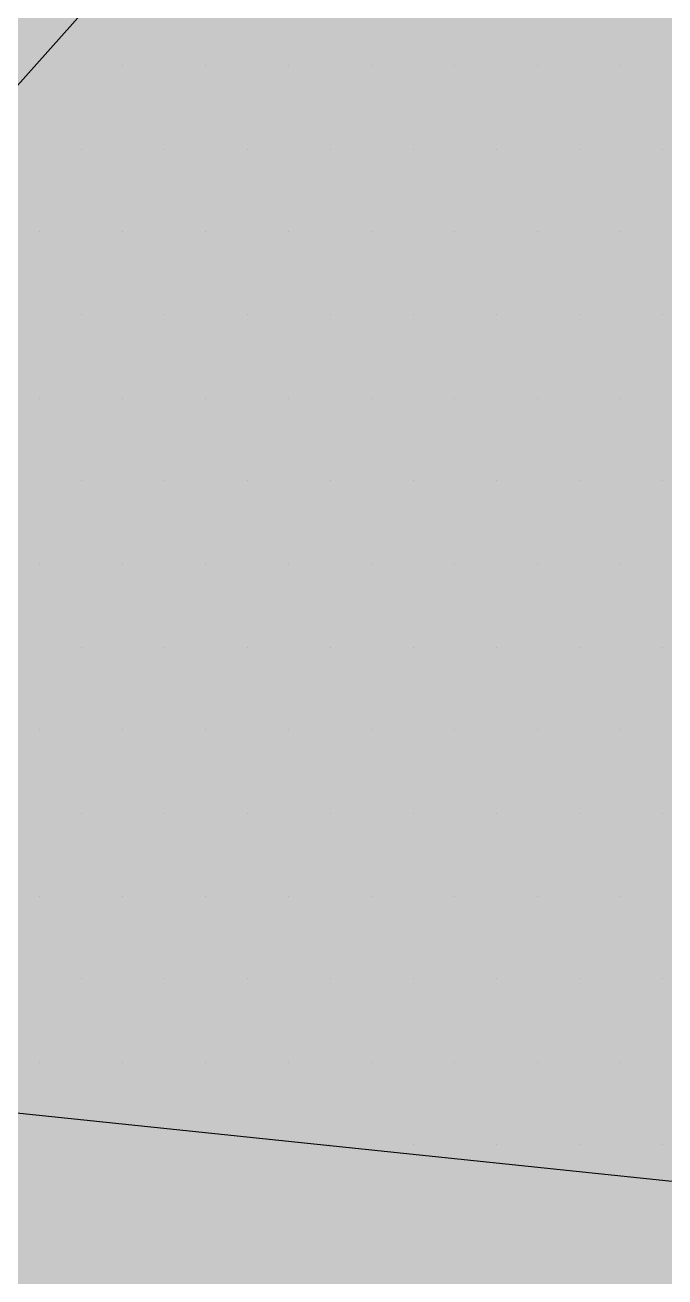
# Paper-space layout 'Layout1' of a CAD drawing. Extents: x -43 to 2298, y -18 to 768.
# Drawn here: x 135.258 to 135.683, y 268.048 to 268.878 of the extents above; entities that cross this region are included whole.
import ezdxf

# ---------------------------------------------------------------- set-up
doc = ezdxf.new("R2010")
doc.units = 0
doc.header["$LTSCALE"] = 2
doc.linetypes.add('CACHEX2', pattern=[0.75, 0.5, -0.25])
doc.layers.add('CARTOUCHE', color=7, linetype='Continuous')
doc.layers.add('LOGO', color=7, linetype='Continuous')

# ---------------------------------------------------------------- blocks, each defined once
blk = doc.blocks.new('A$C715108E3')
at = {"layer": 'LOGO', "color": 131}
for p, q in [((-17.8685, -1.9557), (-17.8685, -1.9557)), ((-17.8639, -1.9557), (-17.8639, -1.9557)), ((-17.7718, -1.9557), (-17.7718, -1.9557)), ((-17.6798, -1.9557), (-17.6798, -1.9557)), ((-17.588, -1.9557), (-17.588, -1.9557)), ((-17.4965, -1.9557), (-17.4965, -1.9557)), ((-17.4049, -1.9557), (-17.4049, -1.9557)), ((-17.3129, -1.9557), (-17.3129, -1.9557)), ((-17.2214, -1.9557), (-17.2214, -1.9557)), ((-17.8176, -2.0481), (-17.8176, -2.0481)), ((-17.7263, -2.0481), (-17.7263, -2.0481)), ((-17.6343, -2.0481), (-17.6343, -2.0481)), ((-17.5426, -2.0481), (-17.5426, -2.0481)), ((-17.4506, -2.0481), (-17.4506, -2.0481)), ((-17.359, -2.0481), (-17.359, -2.0481)), ((-17.2673, -2.0481), (-17.2673, -2.0481)), ((-17.1753, -2.0481), (-17.1753, -2.0481)), ((-17.8639, -2.1393), (-17.8639, -2.1393)), ((-17.7718, -2.1393), (-17.7718, -2.1393)), ((-17.6798, -2.1393), (-17.6798, -2.1393)), ((-17.588, -2.1393), (-17.588, -2.1393)), ((-17.4965, -2.1393), (-17.4965, -2.1393)), ((-17.4049, -2.1393), (-17.4049, -2.1393)), ((-17.3129, -2.1393), (-17.3129, -2.1393)), ((-17.2214, -2.1393), (-17.2214, -2.1393)), ((-17.8176, -2.231), (-17.8176, -2.231)), ((-17.7263, -2.231), (-17.7263, -2.231)), ((-17.6343, -2.231), (-17.6343, -2.231)), ((-17.5426, -2.231), (-17.5426, -2.231)), ((-17.4506, -2.231), (-17.4506, -2.231)), ((-17.359, -2.231), (-17.359, -2.231)), ((-17.2673, -2.231), (-17.2673, -2.231)), ((-17.1753, -2.231), (-17.1753, -2.231)), ((-17.8639, -2.3232), (-17.8639, -2.3232)), ((-17.7718, -2.3232), (-17.7718, -2.3232)), ((-17.6798, -2.3232), (-17.6798, -2.3232)), ((-17.588, -2.3232), (-17.588, -2.3232)), ((-17.4965, -2.3232), (-17.4965, -2.3232)), ((-17.4049, -2.3232), (-17.4049, -2.3232)), ((-17.3129, -2.3232), (-17.3129, -2.3232)), ((-17.2214, -2.3232), (-17.2214, -2.3232)), ((-17.8176, -2.4146), (-17.8176, -2.4146)), ((-17.7263, -2.4146), (-17.7263, -2.4146)), ((-17.6343, -2.4146), (-17.6343, -2.4146)), ((-17.5426, -2.4146), (-17.5426, -2.4146)), ((-17.4506, -2.4146), (-17.4506, -2.4146)), ((-17.359, -2.4146), (-17.359, -2.4146)), ((-17.2673, -2.4146), (-17.2673, -2.4146)), ((-17.1753, -2.4146), (-17.1753, -2.4146)), ((-17.8639, -2.507), (-17.8639, -2.507)), ((-17.7718, -2.507), (-17.7718, -2.507)), ((-17.6798, -2.507), (-17.6798, -2.507)), ((-17.588, -2.507), (-17.588, -2.507)), ((-17.4965, -2.507), (-17.4965, -2.507)), ((-17.4049, -2.507), (-17.4049, -2.507)), ((-17.3129, -2.507), (-17.3129, -2.507)), ((-17.2214, -2.507), (-17.2214, -2.507)), ((-17.8176, -2.5983), (-17.8176, -2.5983)), ((-17.7263, -2.5983), (-17.7263, -2.5983)), ((-17.6343, -2.5983), (-17.6343, -2.5983)), ((-17.5426, -2.5983), (-17.5426, -2.5983)), ((-17.4506, -2.5983), (-17.4506, -2.5983)), ((-17.359, -2.5983), (-17.359, -2.5983)), ((-17.2673, -2.5983), (-17.2673, -2.5983)), ((-17.1753, -2.5983), (-17.1753, -2.5983)), ((-17.8639, -2.6898), (-17.8639, -2.6898)), ((-17.7718, -2.6898), (-17.7718, -2.6898)), ((-17.6798, -2.6898), (-17.6798, -2.6898)), ((-17.588, -2.6898), (-17.588, -2.6898)), ((-17.4965, -2.6898), (-17.4965, -2.6898)), ((-17.4049, -2.6898), (-17.4049, -2.6898)), ((-17.3129, -2.6898), (-17.3129, -2.6898)), ((-17.2214, -2.6898), (-17.2214, -2.6898)), ((-17.8176, -2.782), (-17.8176, -2.782)), ((-17.7263, -2.782), (-17.7263, -2.782)), ((-17.6343, -2.782), (-17.6343, -2.782)), ((-17.5426, -2.782), (-17.5426, -2.782)), ((-17.4506, -2.782), (-17.4506, -2.782)), ((-17.359, -2.782), (-17.359, -2.782)), ((-17.2673, -2.782), (-17.2673, -2.782)), ((-17.1753, -2.782), (-17.1753, -2.782)), ((-17.8639, -2.8736), (-17.8639, -2.8736)), ((-17.7718, -2.8736), (-17.7718, -2.8736)), ((-17.6798, -2.8736), (-17.6798, -2.8736)), ((-17.588, -2.8736), (-17.588, -2.8736)), ((-17.4965, -2.8736), (-17.4965, -2.8736)), ((-17.4049, -2.8736), (-17.4049, -2.8736)), ((-17.3129, -2.8736), (-17.3129, -2.8736)), ((-17.2214, -2.8736), (-17.2214, -2.8736)), ((-17.8176, -2.9649), (-17.8176, -2.9649)), ((-17.7263, -2.9649), (-17.7263, -2.9649)), ((-17.6343, -2.9649), (-17.6343, -2.9649)), ((-17.5426, -2.9649), (-17.5426, -2.9649)), ((-17.4506, -2.9649), (-17.4506, -2.9649)), ((-17.359, -2.9649), (-17.359, -2.9649)), ((-17.2673, -2.9649), (-17.2673, -2.9649)), ((-17.1753, -2.9649), (-17.1753, -2.9649)), ((-17.8639, -3.0573), (-17.8639, -3.0573)), ((-17.7718, -3.0573), (-17.7718, -3.0573)), ((-17.6798, -3.0573), (-17.6798, -3.0573)), ((-17.588, -3.0573), (-17.588, -3.0573)), ((-17.4965, -3.0573), (-17.4965, -3.0573)), ((-17.4049, -3.0573), (-17.4049, -3.0573)), ((-17.3129, -3.0573), (-17.3129, -3.0573)), ((-17.2214, -3.0573), (-17.2214, -3.0573)), ((-17.5441, -3.1485), (-17.5441, -3.1485)), ((-17.5426, -3.1485), (-17.5426, -3.1485)), ((-17.4506, -3.1485), (-17.4506, -3.1485)), ((-17.359, -3.1485), (-17.359, -3.1485)), ((-17.2673, -3.1485), (-17.2673, -3.1485)), ((-17.1753, -3.1485), (-17.1753, -3.1485))]:
    blk.add_line(p, q, dxfattribs=at)
blk.add_lwpolyline([(-17.4242, -1.4573), (-18.4152, -2.5691), (-18.6566, -2.9311), (-18.705, -3.0278), (-11.9873, -3.7284), (-11.0696, -3.3901), (-10.6346, -2.9311), (-6.8859, 2.3168), (-8.5773, 2.3168), (-9.0123, 2.2688), (-11.5252, -1.2823), (-12.7091, 1.3505), (-13.4102, 1.1331), (-14.1349, 0.795), (-14.1589, 0.6743), (-12.951, -2.0066)], close=True, dxfattribs=at)
blk = doc.blocks.new('A$C581E6685')
at = {"layer": 'LOGO', "color": 32, "linetype": 'CACHEX2', "ltscale": 1.5}
blk.add_ellipse((-38.0538, 23.8138), major_axis=(-19.0311, -3.534), ratio=0.590567, dxfattribs=at)
at = {"layer": 'LOGO', "color": 32}
blk.add_ellipse((-37.6144, 23.8499), major_axis=(-13.5768, -4.2839), ratio=0.791971, dxfattribs=at)
at = {"layer": 'CARTOUCHE'}
blk.add_blockref('A$C715108E3', (-31.6739, 36.3189), dxfattribs=at)

psp = doc.layouts.get("Layout1")

# ---------------------------------------------------------------- hatches: boundary and pattern name
at = {"layer": 'CARTOUCHE', "true_color": 0xffffff}
h = psp.add_hatch(color=7, dxfattribs=at)
h.dxf.hatch_style = 1
edge = h.paths.add_edge_path()
edge.add_spline(control_points=[(127.71967, 272.47485), (127.71967, 261.58368), (127.71967, 250.69252), (127.71967, 246.85252), (131.55967, 246.85252), (177.09893, 246.85252), (222.6382, 246.85252), (226.4782, 246.85252), (226.4782, 250.69252), (226.4782, 261.58368), (226.4782, 272.47485), (226.4782, 276.31485), (222.6382, 276.31485), (177.09893, 276.31485), (131.55967, 276.31485), (127.71967, 276.31485), (127.71967, 272.47485)], knot_values=[0, 0, 0, 1, 1, 2.570796, 2.570796, 3.570796, 3.570796, 5.141593, 5.141593, 6.141593, 6.141593, 7.712389, 7.712389, 8.712389, 8.712389, 10.283185, 10.283185, 10.283185], weights=[1, 1, 1, 0.707107, 1, 1, 1, 0.707107, 1, 1, 1, 0.707107, 1, 1, 1, 0.707107, 1], degree=2, periodic=0)

# ---------------------------------------------------------------- linework, layer by layer
at = {"layer": 'CARTOUCHE'}
psp.add_rational_spline([(127.71967, 272.47485), (127.71967, 261.58368), (127.71967, 250.69252), (127.71967, 246.85252), (131.55967, 246.85252), (177.09893, 246.85252), (222.6382, 246.85252), (226.4782, 246.85252), (226.4782, 250.69252), (226.4782, 261.58368), (226.4782, 272.47485), (226.4782, 276.31485), (222.6382, 276.31485), (177.09893, 276.31485), (131.55967, 276.31485), (127.71967, 276.31485), (127.71967, 272.47485)], [1, 1, 1, 0.707106781187, 1, 1, 1, 0.707106781187, 1, 1, 1, 0.707106781187, 1, 1, 1, 0.707106781187, 1], degree=2, knots=[0, 0, 0, 1, 1, 2.570796, 2.570796, 3.570796, 3.570796, 5.141593, 5.141593, 6.141593, 6.141593, 7.712389, 7.712389, 8.712389, 8.712389, 10.283185, 10.283185, 10.283185], dxfattribs=at)

# ---------------------------------------------------------------- block references
at = {"layer": 'CARTOUCHE', "xscale": 0.6, "yscale": 0.6, "zscale": 0.6}
psp.add_blockref('A$C581E6685', (164.99041, 248.2331), dxfattribs=at)

doc.saveas('drawing.dxf')
